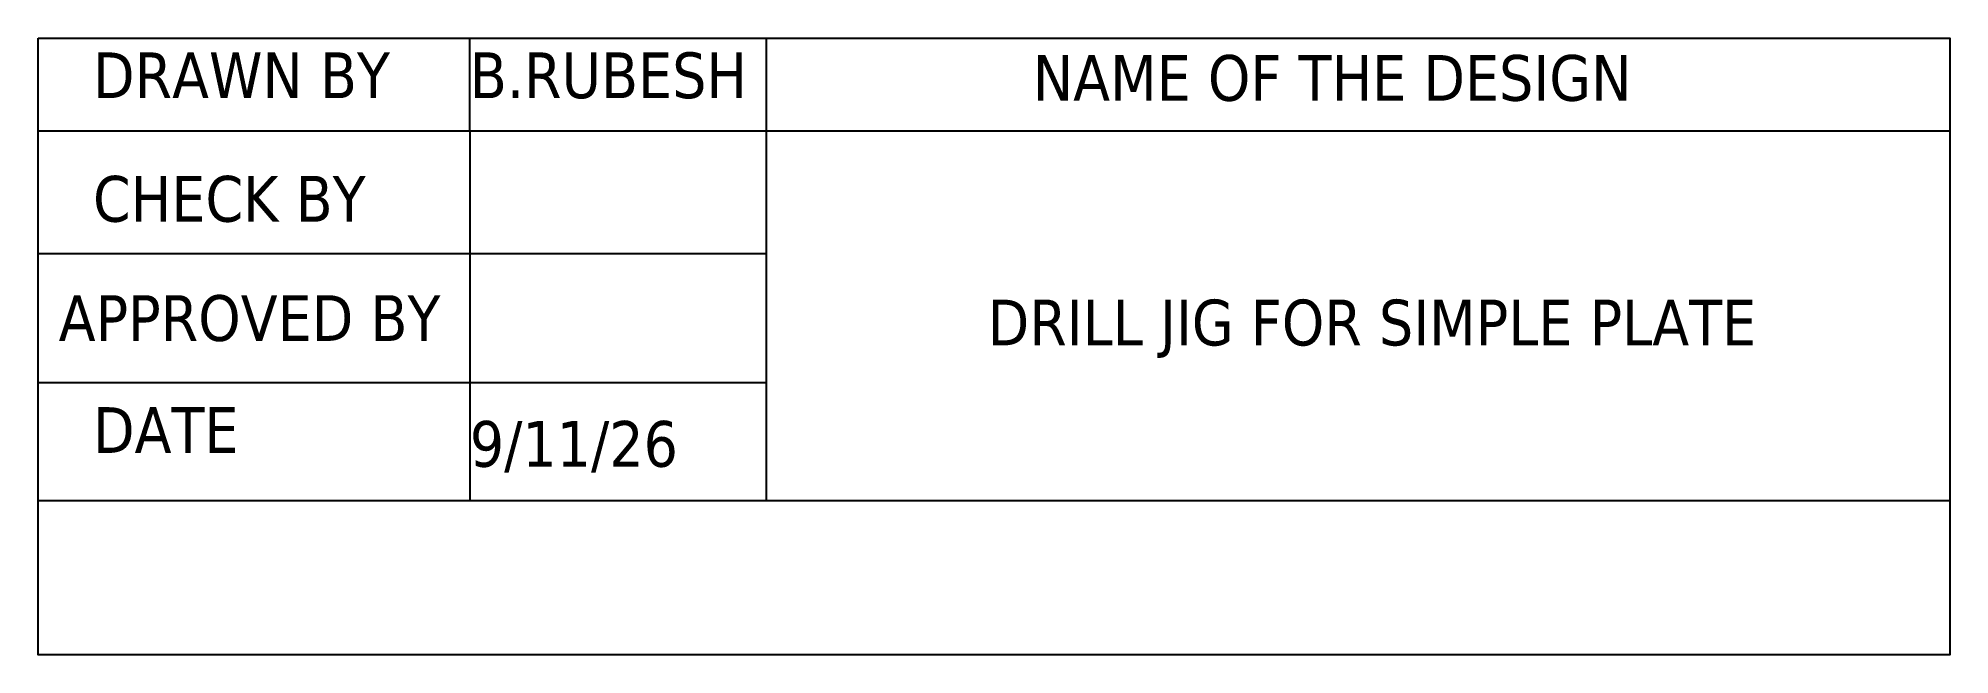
# Paper-space layout 'Sheet' of a CAD drawing. Header units: inches. Extents: x 18.2 to 33.5, y 1 to 20.
# Drawn here: x 25.75 to 33.5, y 1 to 3.5 of the extents above; entities outside this region: 3.
import ezdxf

# ---------------------------------------------------------------- set-up
doc = ezdxf.new("R2010")
doc.units = ezdxf.units.IN
doc.header["$MEASUREMENT"] = 0
doc.styles.add('Note Text (ANSI)', font='tahoma.ttf')
doc.dimstyles.new('Default (ANSI)$0', dxfattribs={"dimtxt": 0.12, "dimasz": 0.2, "dimexe": 0.036, "dimexo": 0.0625, "dimgap": 0.031496, "dimtad": 0, "dimtih": 1, "dimtoh": 1, "dimlfac": 25.4, "dimzin": 4, "dimdsep": 46, "dimtxsty": 'Note Text (ANSI)', "dimblk": 'Filled-2', "dimcen": 0.09, "dimclrd": 256, "dimclre": 256, "dimclrt": 256, "dimadec": 0, "dimazin": 1, "dimtfac": 1, "dimtofl": 0, "dimtmove": 0, "dimatfit": 3, "dimfxl": 0, "dimtolj": 1, "dimtzin": 4, "dimlwd": -1, "dimlwe": -1, "dimarcsym": 0})

# ---------------------------------------------------------------- blocks, each defined once
blk = doc.blocks.new('Filled-2')
at = {"color": 0}
for p, q in [((0, 0), (-1, 0.547)), ((-1, 0.547), (-1, -0.547)), ((-1, 0), (0, 0)), ((-1, -0.547), (0, 0))]:
    blk.add_line(p, q, dxfattribs=at)
blk.add_solid([(-1, -0.547), (0, 0), (-1, 0.547)], dxfattribs=at)
blk = doc.blocks.new('*D54')
at = {"transparency": 16777216}
for p, q in [((29.2689, 16.2036), (29.2838, 16.1817)), ((29.3041, 16.1519), (29.4695, 16.2643)), ((29.4695, 16.2643), (29.6695, 16.2643)), ((29.0525, 15.9809), (29.1387, 16.0395)), ((28.8519, 15.9202), (28.8668, 15.8983))]:
    blk.add_line(p, q, dxfattribs=at)
at = {"layer": 'Defpoints', "color": 0, "transparency": 16777216}
for p in [(29.3041, 16.1519), (29.3041, 16.1519), (28.8871, 15.8685)]:
    blk.add_point(p, dxfattribs=at)
at = {"transparency": 16777216, "xscale": 0.2, "yscale": 0.2, "zscale": 0.2}
for p, rotation in [((29.3041, 16.1519), 34.19827788890134), ((28.8871, 15.8685), 214.1982778889013)]:
    blk.add_blockref('Filled-2', p, dxfattribs=dict(at, rotation=rotation))
at = {"transparency": 16777216, "insert": (29.9466, 16.2643), "char_height": 0.12, "attachment_point": 5, "style": 'Note Text (ANSI)'}
blk.add_mtext('\\A1;8.5mm', dxfattribs=at)
blk = doc.blocks.new('*D55')
at = {"transparency": 16777216}
for p, q in [((26.0524, 15.806), (26.0524, 14.9738)), ((26.8861, 15.806), (26.8861, 14.9738)), ((25.8524, 15.0098), (25.6524, 15.0098)), ((27.0861, 15.0098), (27.2861, 15.0098))]:
    blk.add_line(p, q, dxfattribs=at)
at = {"layer": 'Defpoints', "color": 0, "transparency": 16777216}
for p in [(26.0524, 15.8685), (26.8861, 15.8685), (26.8861, 15.0098)]:
    blk.add_point(p, dxfattribs=at)
at = {"transparency": 16777216, "xscale": 0.2, "yscale": 0.2, "zscale": 0.2}
blk.add_blockref('Filled-2', (26.0524, 15.0098), dxfattribs=at)
at = {"transparency": 16777216, "xscale": 0.2, "yscale": 0.2, "zscale": 0.2, "rotation": 180}
blk.add_blockref('Filled-2', (26.8861, 15.0098), dxfattribs=at)
at = {"transparency": 16777216, "insert": (26.4692, 15.0098), "char_height": 0.12, "attachment_point": 5, "style": 'Note Text (ANSI)'}
blk.add_mtext('\\A1;  6mm', dxfattribs=at)
blk = doc.blocks.new('*D56')
at = {"transparency": 16777216}
for p, q in [((18.249, 18.8916), (18.249, 19.972)), ((18.449, 19.936), (23.9989, 19.936)), ((30.4769, 19.936), (24.9269, 19.936)), ((30.6769, 18.8916), (30.6769, 19.972))]:
    blk.add_line(p, q, dxfattribs=at)
at = {"layer": 'Defpoints', "color": 0, "transparency": 16777216}
for p in [(30.6769, 19.936), (18.249, 18.8291), (30.6769, 18.8291)]:
    blk.add_point(p, dxfattribs=at)
at = {"transparency": 16777216, "xscale": 0.2, "yscale": 0.2, "zscale": 0.2, "rotation": 180}
blk.add_blockref('Filled-2', (18.249, 19.936), dxfattribs=at)
at = {"transparency": 16777216, "xscale": 0.2, "yscale": 0.2, "zscale": 0.2}
blk.add_blockref('Filled-2', (30.6769, 19.936), dxfattribs=at)
at = {"transparency": 16777216, "insert": (24.4629, 19.936), "char_height": 0.12, "attachment_point": 5, "style": 'Note Text (ANSI)'}
blk.add_mtext('\\A1;{\\H1.66667x;150mm}', dxfattribs=at)

psp = doc.layouts.new('Sheet')

# ---------------------------------------------------------------- linework, layer by layer
for p, q in [((27.5, 3.125), (27.5, 3.5)), ((27.5, 3.5), (28.5, 3.5)), ((28.7015, 3.5), (28.7015, 3.125)), ((25.75, 3.125), (27.5, 3.125)), ((27.5, 3.125), (27.5, 1.625)), ((27.5, 3.125), (28.5, 3.125)), ((28.5, 3.125), (33.5, 3.125)), ((28.7015, 3.125), (28.7015, 1.625)), ((25.75, 2.6265), (28.5, 2.6265)), ((28.5, 2.6265), (28.7015, 2.6265)), ((25.75, 2.104), (28.5, 2.104)), ((28.5, 2.104), (28.7015, 2.104)), ((25.75, 1.625), (33.5, 1.625)), ((27.5, 1), (25.75, 1))]:
    psp.add_line(p, q)
psp.add_lwpolyline([(25.75, 3.5), (33.5, 3.5), (33.5, 1), (25.75, 1)], close=True)

# ---------------------------------------------------------------- texts
at = {"style": 'Note Text (ANSI)'}
for s, height, p in [('DRAWN BY', 0.18551, (25.9722, 3.257)), ('B.RUBESH', 0.18551, (27.5, 3.257)), ('NAME OF THE DESIGN', 0.185506, (29.7823, 3.2464)), ('CHECK BY', 0.18551, (25.9722, 2.7561)), ('APPROVED BY', 0.185506, (25.833, 2.2726)), ('DRILL JIG FOR SIMPLE PLATE ', 0.185506, (29.5994, 2.2545)), ('DATE', 0.18551, (25.9722, 1.8185)), ('9/11/26', 0.18551, (27.5, 1.7625))]:
    psp.add_text(s, height=height, dxfattribs=at).set_placement(p)

# ---------------------------------------------------------------- dimensions: what is measured, and where the dimension line sits
for base, p1, p2, text, picture, middle in [((30.6769, 19.936), (18.249, 18.8291), (30.6769, 18.8291), '{\\H1.66667x;150mm}', '*D56', (24.4629, 19.936)), ((26.8861, 15.0098), (26.0524, 15.8685), (26.8861, 15.8685), '  6mm', '*D55', (26.4692, 15.0098))]:
    dim = psp.add_linear_dim(base=base, p1=p1, p2=p2, text=text, dimstyle='Default (ANSI)$0', override={"dimlfac": -8.466667, "dimpost": ' mm'})
    dim.commit()
    dim.dimension.update_dxf_attribs({"geometry": picture, "text_midpoint": middle})
dim = psp.add_aligned_dim(p1=(28.8871, 15.8685), p2=(29.3041, 16.1519), distance=0, text='8.5mm', dimstyle='Default (ANSI)$0', override={"dimlfac": -8.466667, "dimpost": ' mm'})
dim.commit()
dim.dimension.update_dxf_attribs({"geometry": '*D54', "text_midpoint": (29.9466, 16.2643)})

doc.saveas('drawing.dxf')
